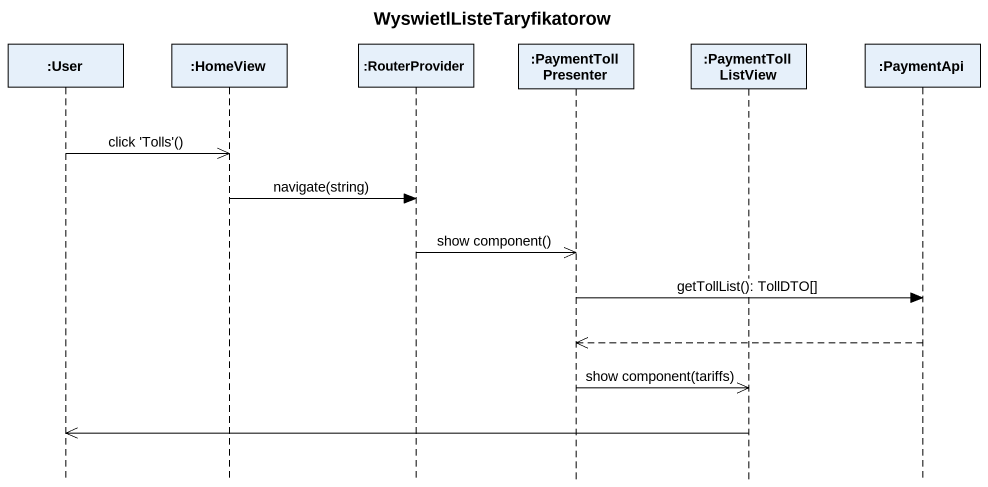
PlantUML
@startuml
title WyswietlListeTaryfikatorow
hide footbox
participant ":User" as User
participant ":HomeView" as HomeView
participant ":RouterProvider" as RouterProvider
participant ":PaymentTollPresenter" as PaymentTollPresenter
participant ":PaymentTollListView" as PaymentTollListView
participant ":PaymentApi" as PaymentApi

User ->> HomeView : click 'Tolls'()
HomeView -> RouterProvider : navigate(string)
RouterProvider ->> PaymentTollPresenter : show component()
PaymentTollPresenter -> PaymentApi : getTollList(): TollDTO[]
PaymentApi -->> PaymentTollPresenter
PaymentTollPresenter ->> PaymentTollListView : show component(tariffs)
PaymentTollListView ->> User
@enduml
